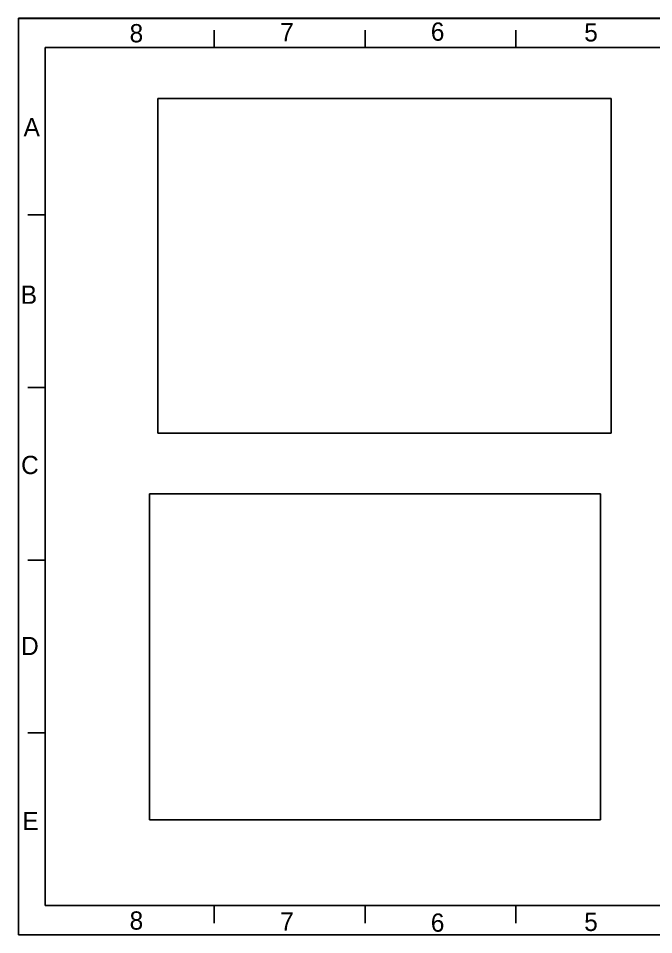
# Model space of a CAD drawing. Header units: millimetres. Extents: x 0 to 297, y 0 to 210.
# Drawn here: x 0 to 145.5, y 0 to 210 of the extents above; entities that cross this region are included whole.
import ezdxf

# ---------------------------------------------------------------- set-up
doc = ezdxf.new("R2010")
doc.units = ezdxf.units.MM
doc.header["$LTSCALE"] = 16.335
doc.layers.get('0').update_dxf_attribs({"linetype": 'CONTINUOUS'})
doc.styles.add('TEXTSTYLE_2', font='txt')
picture_1 = doc.add_image_def('image1.png', size_in_pixel=(613, 453))
picture_2 = doc.add_image_def('image2.png', size_in_pixel=(610, 441))

msp = doc.modelspace()

# ---------------------------------------------------------------- linework, layer by layer
at = {"color": 7, "linetype": 'Continuous'}
for p, q in [((0, 0), (0, 210)), ((0, 210), (297, 210)), ((0, 209.998), (297, 209.998)), ((44.89, 207.324), (44.89, 203.314)), ((79.427, 207.324), (79.427, 203.314)), ((113.963, 207.324), (113.963, 203.314)), ((6.171, 6.683), (6.171, 203.314)), ((6.171, 203.314), (290.829, 203.314)), ((2.161, 164.987), (6.171, 164.987)), ((2.161, 125.411), (6.171, 125.411)), ((2.161, 85.835), (6.171, 85.835)), ((2.161, 46.259), (6.171, 46.259)), ((290.829, 6.683), (6.171, 6.683)), ((44.89, 2.673), (44.89, 6.683)), ((79.427, 2.673), (79.427, 6.683)), ((113.963, 2.673), (113.963, 6.683)), ((0, 0), (297, 0))]:
    msp.add_line(p, q, dxfattribs=at)

# ---------------------------------------------------------------- texts
at = {"color": 7, "linetype": 'Continuous', "char_height": 4.183, "width": 4.18311, "attachment_point": 1, "line_spacing_factor": 0.9, "style": 'TEXTSTYLE_2'}
for s, insert in [('8', (25.485, 208.681)), ('7', (59.986, 208.918)), ('6', (94.487, 209.05)), ('5', (129.622, 208.885)), ('A', (1.204, 187.165)), ('B', (0.57, 148.755)), ('C', (0.633, 109.736)), ('D', (0.633, 68.248)), ('E', (0.922, 28.133)), ('8', (25.485, 5.335)), ('7', (59.986, 5.098)), ('6', (94.487, 4.861)), ('5', (129.622, 5.027))]:
    msp.add_mtext(s, dxfattribs=dict(at, insert=insert))

# ---------------------------------------------------------------- pictures from other files: only their frames are drawn
at = {"color": 7, "linetype": 'Continuous'}
image = msp.add_image(picture_1, insert=(31.989, 114.917), size_in_units=(103.801, 76.708), dxfattribs=at)
image.dxf.flags = 11
image = msp.add_image(picture_2, insert=(30.034, 26.317), size_in_units=(103.293, 74.676), dxfattribs=at)
image.dxf.flags = 11

doc.saveas('drawing.dxf')
